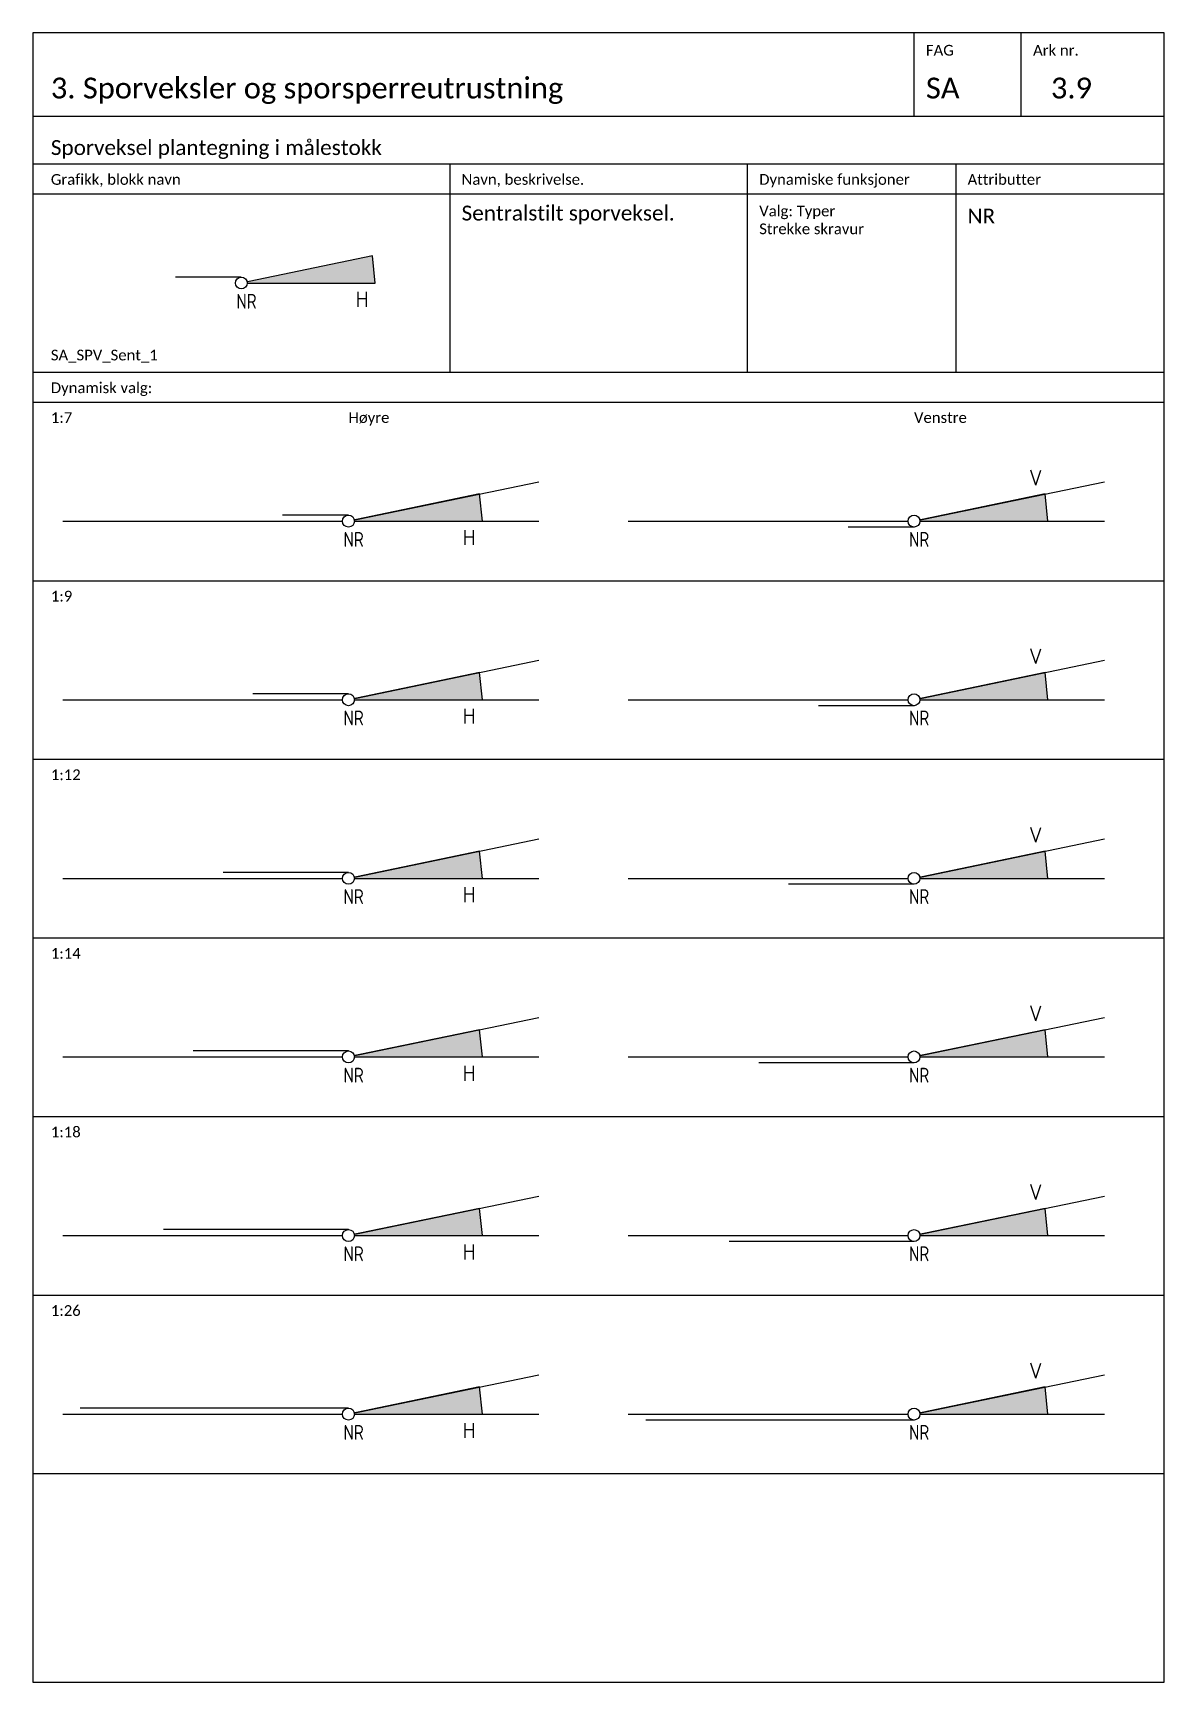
# Model space of a CAD drawing. Header units: millimetres. Extents: x -210 to 2500, y -2763 to 277.
# Drawn here: x 1680 to 1870, y -614 to -337 of the extents above; entities that cross this region are included whole.
import ezdxf

# ---------------------------------------------------------------- set-up
doc = ezdxf.new("R2010")
doc.units = ezdxf.units.MM
for name, color, linetype in [('RAMME', 5, 'Continuous'), ('RAMME SYMBOLER', 4, 'Continuous'), ('RAMME TEKST', 7, 'Continuous'), ('SIG-SPOR enlinje', 5, 'Continuous'), ('SIG-Sporveksler', 2, 'Continuous'), ('SIG_ATT_Tekst25', 2, 'Continuous')]:
    doc.layers.add(name, color=color, linetype=linetype)
doc.layers.add('Wipeout', color=7, linetype='Continuous', true_color=0xfffefd)
doc.styles.add('Calibri', font='calibri.ttf')
doc.styles.add('ISOCP', font='isocp.shx', dxfattribs={"width": 0.9})

# ---------------------------------------------------------------- blocks, each defined once
blk = doc.blocks.new('*U417')
at = {"lineweight": -2}
h = blk.add_hatch(color=256, dxfattribs=at)
h.dxf.hatch_style = 1
h.paths.add_polyline_path([(0, 0), (22.5, 0), (22.03, 4.56)])
at = {"color": 0, "linetype": 'ByBlock', "lineweight": -2}
for p, q in [((19.61, -4), (19.61, -1.5)), ((19.61, -2.61), (21, -2.61)), ((21, -4), (21, -1.5))]:
    blk.add_line(p, q, dxfattribs=at)
at = {"lineweight": -2}
blk.add_lwpolyline([(0, 0), (22.5, 0), (22.03, 4.56)], close=True, dxfattribs=at)
blk.add_wipeout([(-1, 0), (-0.99, 0.13), (-0.97, 0.26), (-0.92, 0.38), (-0.87, 0.5), (-0.79, 0.61), (-0.71, 0.71), (-0.61, 0.79), (-0.5, 0.87), (-0.38, 0.92), (-0.26, 0.97), (-0.13, 0.99), (0, 1), (0.13, 0.99), (0.26, 0.97), (0.38, 0.92), (0.5, 0.87), (0.61, 0.79), (0.71, 0.71), (0.79, 0.61), (0.87, 0.5), (0.92, 0.38), (0.97, 0.26), (0.99, 0.13), (1, 0), (0.99, -0.13), (0.97, -0.26), (0.92, -0.38), (0.87, -0.5), (0.79, -0.61), (0.71, -0.71), (0.61, -0.79), (0.5, -0.87), (0.38, -0.92), (0.26, -0.97), (0.13, -0.99), (0, -1), (-0.13, -0.99), (-0.26, -0.97), (-0.38, -0.92), (-0.5, -0.87), (-0.61, -0.79), (-0.71, -0.71), (-0.79, -0.61), (-0.87, -0.5), (-0.92, -0.38), (-0.97, -0.26), (-0.99, -0.13)]).dxf.layer = 'Wipeout'
blk.add_line((0, 1), (-11.07, 1))
blk.add_circle((0, 0), 1)
at = {"layer": 'SIG_ATT_Tekst25', "style": 'ISOCP', "width": 0.9}
blk.add_attdef('NR', (-0.84, -4.32, -1), '', height=2.5, dxfattribs=at)
blk = doc.blocks.new('*U418')
at = {"lineweight": -2}
h = blk.add_hatch(color=256, dxfattribs=at)
h.dxf.hatch_style = 1
h.paths.add_polyline_path([(0, 0), (22.5, 0), (22.03, 4.56)])
at = {"color": 0, "linetype": 'ByBlock', "lineweight": -2}
for p, q in [((19.61, -4), (19.61, -1.5)), ((19.61, -2.61), (21, -2.61)), ((21, -4), (21, -1.5))]:
    blk.add_line(p, q, dxfattribs=at)
at = {"lineweight": -2}
blk.add_lwpolyline([(0, 0), (22.5, 0), (22.03, 4.56)], close=True, dxfattribs=at)
blk.add_wipeout([(-1, 0), (-0.99, 0.13), (-0.97, 0.26), (-0.92, 0.38), (-0.87, 0.5), (-0.79, 0.61), (-0.71, 0.71), (-0.61, 0.79), (-0.5, 0.87), (-0.38, 0.92), (-0.26, 0.97), (-0.13, 0.99), (0, 1), (0.13, 0.99), (0.26, 0.97), (0.38, 0.92), (0.5, 0.87), (0.61, 0.79), (0.71, 0.71), (0.79, 0.61), (0.87, 0.5), (0.92, 0.38), (0.97, 0.26), (0.99, 0.13), (1, 0), (0.99, -0.13), (0.97, -0.26), (0.92, -0.38), (0.87, -0.5), (0.79, -0.61), (0.71, -0.71), (0.61, -0.79), (0.5, -0.87), (0.38, -0.92), (0.26, -0.97), (0.13, -0.99), (0, -1), (-0.13, -0.99), (-0.26, -0.97), (-0.38, -0.92), (-0.5, -0.87), (-0.61, -0.79), (-0.71, -0.71), (-0.79, -0.61), (-0.87, -0.5), (-0.92, -0.38), (-0.97, -0.26), (-0.99, -0.13)]).dxf.layer = 'Wipeout'
blk.add_line((0, 1), (-16.07, 1))
blk.add_circle((0, 0), 1)
at = {"layer": 'SIG_ATT_Tekst25', "style": 'ISOCP', "width": 0.9}
blk.add_attdef('NR', (-0.84, -4.32, -1), '', height=2.5, dxfattribs=at)
blk = doc.blocks.new('*U419')
at = {"lineweight": -2}
h = blk.add_hatch(color=256, dxfattribs=at)
h.dxf.hatch_style = 1
h.paths.add_polyline_path([(0, 0), (22.5, 0), (22.03, 4.56)])
at = {"color": 0, "linetype": 'ByBlock', "lineweight": -2}
for p, q in [((19.61, -4), (19.61, -1.5)), ((19.61, -2.61), (21, -2.61)), ((21, -4), (21, -1.5))]:
    blk.add_line(p, q, dxfattribs=at)
at = {"lineweight": -2}
blk.add_lwpolyline([(0, 0), (22.5, 0), (22.03, 4.56)], close=True, dxfattribs=at)
blk.add_wipeout([(-1, 0), (-0.99, 0.13), (-0.97, 0.26), (-0.92, 0.38), (-0.87, 0.5), (-0.79, 0.61), (-0.71, 0.71), (-0.61, 0.79), (-0.5, 0.87), (-0.38, 0.92), (-0.26, 0.97), (-0.13, 0.99), (0, 1), (0.13, 0.99), (0.26, 0.97), (0.38, 0.92), (0.5, 0.87), (0.61, 0.79), (0.71, 0.71), (0.79, 0.61), (0.87, 0.5), (0.92, 0.38), (0.97, 0.26), (0.99, 0.13), (1, 0), (0.99, -0.13), (0.97, -0.26), (0.92, -0.38), (0.87, -0.5), (0.79, -0.61), (0.71, -0.71), (0.61, -0.79), (0.5, -0.87), (0.38, -0.92), (0.26, -0.97), (0.13, -0.99), (0, -1), (-0.13, -0.99), (-0.26, -0.97), (-0.38, -0.92), (-0.5, -0.87), (-0.61, -0.79), (-0.71, -0.71), (-0.79, -0.61), (-0.87, -0.5), (-0.92, -0.38), (-0.97, -0.26), (-0.99, -0.13)]).dxf.layer = 'Wipeout'
blk.add_line((0, 1), (-21.07, 1))
blk.add_circle((0, 0), 1)
at = {"layer": 'SIG_ATT_Tekst25', "style": 'ISOCP', "width": 0.9}
blk.add_attdef('NR', (-0.84, -4.32, -1), '', height=2.5, dxfattribs=at)
blk = doc.blocks.new('*U420')
at = {"lineweight": -2}
h = blk.add_hatch(color=256, dxfattribs=at)
h.dxf.hatch_style = 1
h.paths.add_polyline_path([(0, 0), (22.5, 0), (22.03, 4.56)])
at = {"color": 0, "linetype": 'ByBlock', "lineweight": -2}
for p, q in [((19.61, -4), (19.61, -1.5)), ((19.61, -2.61), (21, -2.61)), ((21, -4), (21, -1.5))]:
    blk.add_line(p, q, dxfattribs=at)
at = {"lineweight": -2}
blk.add_lwpolyline([(0, 0), (22.5, 0), (22.03, 4.56)], close=True, dxfattribs=at)
blk.add_wipeout([(-1, 0), (-0.99, 0.13), (-0.97, 0.26), (-0.92, 0.38), (-0.87, 0.5), (-0.79, 0.61), (-0.71, 0.71), (-0.61, 0.79), (-0.5, 0.87), (-0.38, 0.92), (-0.26, 0.97), (-0.13, 0.99), (0, 1), (0.13, 0.99), (0.26, 0.97), (0.38, 0.92), (0.5, 0.87), (0.61, 0.79), (0.71, 0.71), (0.79, 0.61), (0.87, 0.5), (0.92, 0.38), (0.97, 0.26), (0.99, 0.13), (1, 0), (0.99, -0.13), (0.97, -0.26), (0.92, -0.38), (0.87, -0.5), (0.79, -0.61), (0.71, -0.71), (0.61, -0.79), (0.5, -0.87), (0.38, -0.92), (0.26, -0.97), (0.13, -0.99), (0, -1), (-0.13, -0.99), (-0.26, -0.97), (-0.38, -0.92), (-0.5, -0.87), (-0.61, -0.79), (-0.71, -0.71), (-0.79, -0.61), (-0.87, -0.5), (-0.92, -0.38), (-0.97, -0.26), (-0.99, -0.13)]).dxf.layer = 'Wipeout'
blk.add_line((0, 1), (-26.07, 1.01))
blk.add_circle((0, 0), 1)
at = {"layer": 'SIG_ATT_Tekst25', "style": 'ISOCP', "width": 0.9}
blk.add_attdef('NR', (-0.84, -4.32, -1), '', height=2.5, dxfattribs=at)
blk = doc.blocks.new('*U421')
at = {"lineweight": -2}
h = blk.add_hatch(color=256, dxfattribs=at)
h.dxf.hatch_style = 1
h.paths.add_polyline_path([(0, 0), (22.5, 0), (22.03, 4.56)])
at = {"color": 0, "linetype": 'ByBlock', "lineweight": -2}
for p, q in [((19.61, -4), (19.61, -1.5)), ((19.61, -2.61), (21, -2.61)), ((21, -4), (21, -1.5))]:
    blk.add_line(p, q, dxfattribs=at)
at = {"lineweight": -2}
blk.add_lwpolyline([(0, 0), (22.5, 0), (22.03, 4.56)], close=True, dxfattribs=at)
blk.add_wipeout([(-1, 0), (-0.99, 0.13), (-0.97, 0.26), (-0.92, 0.38), (-0.87, 0.5), (-0.79, 0.61), (-0.71, 0.71), (-0.61, 0.79), (-0.5, 0.87), (-0.38, 0.92), (-0.26, 0.97), (-0.13, 0.99), (0, 1), (0.13, 0.99), (0.26, 0.97), (0.38, 0.92), (0.5, 0.87), (0.61, 0.79), (0.71, 0.71), (0.79, 0.61), (0.87, 0.5), (0.92, 0.38), (0.97, 0.26), (0.99, 0.13), (1, 0), (0.99, -0.13), (0.97, -0.26), (0.92, -0.38), (0.87, -0.5), (0.79, -0.61), (0.71, -0.71), (0.61, -0.79), (0.5, -0.87), (0.38, -0.92), (0.26, -0.97), (0.13, -0.99), (0, -1), (-0.13, -0.99), (-0.26, -0.97), (-0.38, -0.92), (-0.5, -0.87), (-0.61, -0.79), (-0.71, -0.71), (-0.79, -0.61), (-0.87, -0.5), (-0.92, -0.38), (-0.97, -0.26), (-0.99, -0.13)]).dxf.layer = 'Wipeout'
blk.add_line((0, 1), (-31.07, 1.01))
blk.add_circle((0, 0), 1)
at = {"layer": 'SIG_ATT_Tekst25', "style": 'ISOCP', "width": 0.9}
blk.add_attdef('NR', (-0.84, -4.32, -1), '', height=2.5, dxfattribs=at)
blk = doc.blocks.new('*U428')
at = {"lineweight": -2}
h = blk.add_hatch(color=256, dxfattribs=at)
h.dxf.hatch_style = 1
h.paths.add_polyline_path([(0, 0), (22.5, 0), (22.03, 4.56)])
at = {"color": 0, "linetype": 'ByBlock', "lineweight": -2}
for p, q in [((19.61, -4), (19.61, -1.5)), ((19.61, -2.61), (21, -2.61)), ((21, -4), (21, -1.5))]:
    blk.add_line(p, q, dxfattribs=at)
at = {"lineweight": -2}
blk.add_lwpolyline([(0, 0), (22.5, 0), (22.03, 4.56)], close=True, dxfattribs=at)
blk.add_wipeout([(-1, 0), (-0.99, 0.13), (-0.97, 0.26), (-0.92, 0.38), (-0.87, 0.5), (-0.79, 0.61), (-0.71, 0.71), (-0.61, 0.79), (-0.5, 0.87), (-0.38, 0.92), (-0.26, 0.97), (-0.13, 0.99), (0, 1), (0.13, 0.99), (0.26, 0.97), (0.38, 0.92), (0.5, 0.87), (0.61, 0.79), (0.71, 0.71), (0.79, 0.61), (0.87, 0.5), (0.92, 0.38), (0.97, 0.26), (0.99, 0.13), (1, 0), (0.99, -0.13), (0.97, -0.26), (0.92, -0.38), (0.87, -0.5), (0.79, -0.61), (0.71, -0.71), (0.61, -0.79), (0.5, -0.87), (0.38, -0.92), (0.26, -0.97), (0.13, -0.99), (0, -1), (-0.13, -0.99), (-0.26, -0.97), (-0.38, -0.92), (-0.5, -0.87), (-0.61, -0.79), (-0.71, -0.71), (-0.79, -0.61), (-0.87, -0.5), (-0.92, -0.38), (-0.97, -0.26), (-0.99, -0.13)]).dxf.layer = 'Wipeout'
blk.add_line((0, 1), (-45.07, 1.01))
blk.add_circle((0, 0), 1)
at = {"layer": 'SIG_ATT_Tekst25', "style": 'ISOCP', "width": 0.9}
blk.add_attdef('NR', (-0.84, -4.32, -1), '', height=2.5, dxfattribs=at)
blk = doc.blocks.new('*U422')
at = {"lineweight": -2}
h = blk.add_hatch(color=256, dxfattribs=at)
h.dxf.hatch_style = 1
h.paths.add_polyline_path([(0, 0), (22.5, 0), (22.03, 4.56)])
at = {"color": 0, "linetype": 'ByBlock', "lineweight": -2}
for q in [(19.61, 8.56), (21.28, 8.56)]:
    blk.add_line((20.44, 6.06), q, dxfattribs=at)
at = {"lineweight": -2}
blk.add_lwpolyline([(0, 0), (22.5, 0), (22.03, 4.56)], close=True, dxfattribs=at)
blk.add_wipeout([(-1, 0), (-0.99, 0.13), (-0.97, 0.26), (-0.92, 0.38), (-0.87, 0.5), (-0.79, 0.61), (-0.71, 0.71), (-0.61, 0.79), (-0.5, 0.87), (-0.38, 0.92), (-0.26, 0.97), (-0.13, 0.99), (0, 1), (0.13, 0.99), (0.26, 0.97), (0.38, 0.92), (0.5, 0.87), (0.61, 0.79), (0.71, 0.71), (0.79, 0.61), (0.87, 0.5), (0.92, 0.38), (0.97, 0.26), (0.99, 0.13), (1, 0), (0.99, -0.13), (0.97, -0.26), (0.92, -0.38), (0.87, -0.5), (0.79, -0.61), (0.71, -0.71), (0.61, -0.79), (0.5, -0.87), (0.38, -0.92), (0.26, -0.97), (0.13, -0.99), (0, -1), (-0.13, -0.99), (-0.26, -0.97), (-0.38, -0.92), (-0.5, -0.87), (-0.61, -0.79), (-0.71, -0.71), (-0.79, -0.61), (-0.87, -0.5), (-0.92, -0.38), (-0.97, -0.26), (-0.99, -0.13)]).dxf.layer = 'Wipeout'
blk.add_line((0, -1), (-11.07, -1))
blk.add_circle((0, 0), 1)
at = {"layer": 'SIG_ATT_Tekst25', "style": 'ISOCP', "width": 0.9}
blk.add_attdef('NR', (-0.84, -4.32, -1), '', height=2.5, dxfattribs=at)
blk = doc.blocks.new('*U423')
at = {"lineweight": -2}
h = blk.add_hatch(color=256, dxfattribs=at)
h.dxf.hatch_style = 1
h.paths.add_polyline_path([(0, 0), (22.5, 0), (22.03, 4.56)])
at = {"color": 0, "linetype": 'ByBlock', "lineweight": -2}
for q in [(19.61, 8.56), (21.28, 8.56)]:
    blk.add_line((20.44, 6.06), q, dxfattribs=at)
at = {"lineweight": -2}
blk.add_lwpolyline([(0, 0), (22.5, 0), (22.03, 4.56)], close=True, dxfattribs=at)
blk.add_wipeout([(-1, 0), (-0.99, 0.13), (-0.97, 0.26), (-0.92, 0.38), (-0.87, 0.5), (-0.79, 0.61), (-0.71, 0.71), (-0.61, 0.79), (-0.5, 0.87), (-0.38, 0.92), (-0.26, 0.97), (-0.13, 0.99), (0, 1), (0.13, 0.99), (0.26, 0.97), (0.38, 0.92), (0.5, 0.87), (0.61, 0.79), (0.71, 0.71), (0.79, 0.61), (0.87, 0.5), (0.92, 0.38), (0.97, 0.26), (0.99, 0.13), (1, 0), (0.99, -0.13), (0.97, -0.26), (0.92, -0.38), (0.87, -0.5), (0.79, -0.61), (0.71, -0.71), (0.61, -0.79), (0.5, -0.87), (0.38, -0.92), (0.26, -0.97), (0.13, -0.99), (0, -1), (-0.13, -0.99), (-0.26, -0.97), (-0.38, -0.92), (-0.5, -0.87), (-0.61, -0.79), (-0.71, -0.71), (-0.79, -0.61), (-0.87, -0.5), (-0.92, -0.38), (-0.97, -0.26), (-0.99, -0.13)]).dxf.layer = 'Wipeout'
blk.add_line((0, -1), (-16.07, -1))
blk.add_circle((0, 0), 1)
at = {"layer": 'SIG_ATT_Tekst25', "style": 'ISOCP', "width": 0.9}
blk.add_attdef('NR', (-0.84, -4.32, -1), '', height=2.5, dxfattribs=at)
blk = doc.blocks.new('*U424')
at = {"lineweight": -2}
h = blk.add_hatch(color=256, dxfattribs=at)
h.dxf.hatch_style = 1
h.paths.add_polyline_path([(0, 0), (22.5, 0), (22.03, 4.56)])
at = {"color": 0, "linetype": 'ByBlock', "lineweight": -2}
for q in [(19.61, 8.56), (21.28, 8.56)]:
    blk.add_line((20.44, 6.06), q, dxfattribs=at)
at = {"lineweight": -2}
blk.add_lwpolyline([(0, 0), (22.5, 0), (22.03, 4.56)], close=True, dxfattribs=at)
blk.add_wipeout([(-1, 0), (-0.99, 0.13), (-0.97, 0.26), (-0.92, 0.38), (-0.87, 0.5), (-0.79, 0.61), (-0.71, 0.71), (-0.61, 0.79), (-0.5, 0.87), (-0.38, 0.92), (-0.26, 0.97), (-0.13, 0.99), (0, 1), (0.13, 0.99), (0.26, 0.97), (0.38, 0.92), (0.5, 0.87), (0.61, 0.79), (0.71, 0.71), (0.79, 0.61), (0.87, 0.5), (0.92, 0.38), (0.97, 0.26), (0.99, 0.13), (1, 0), (0.99, -0.13), (0.97, -0.26), (0.92, -0.38), (0.87, -0.5), (0.79, -0.61), (0.71, -0.71), (0.61, -0.79), (0.5, -0.87), (0.38, -0.92), (0.26, -0.97), (0.13, -0.99), (0, -1), (-0.13, -0.99), (-0.26, -0.97), (-0.38, -0.92), (-0.5, -0.87), (-0.61, -0.79), (-0.71, -0.71), (-0.79, -0.61), (-0.87, -0.5), (-0.92, -0.38), (-0.97, -0.26), (-0.99, -0.13)]).dxf.layer = 'Wipeout'
blk.add_line((0, -1), (-21.07, -1))
blk.add_circle((0, 0), 1)
at = {"layer": 'SIG_ATT_Tekst25', "style": 'ISOCP', "width": 0.9}
blk.add_attdef('NR', (-0.84, -4.32, -1), '', height=2.5, dxfattribs=at)
blk = doc.blocks.new('*U425')
at = {"lineweight": -2}
h = blk.add_hatch(color=256, dxfattribs=at)
h.dxf.hatch_style = 1
h.paths.add_polyline_path([(0, 0), (22.5, 0), (22.03, 4.56)])
at = {"color": 0, "linetype": 'ByBlock', "lineweight": -2}
for q in [(19.61, 8.56), (21.28, 8.56)]:
    blk.add_line((20.44, 6.06), q, dxfattribs=at)
at = {"lineweight": -2}
blk.add_lwpolyline([(0, 0), (22.5, 0), (22.03, 4.56)], close=True, dxfattribs=at)
blk.add_wipeout([(-1, 0), (-0.99, 0.13), (-0.97, 0.26), (-0.92, 0.38), (-0.87, 0.5), (-0.79, 0.61), (-0.71, 0.71), (-0.61, 0.79), (-0.5, 0.87), (-0.38, 0.92), (-0.26, 0.97), (-0.13, 0.99), (0, 1), (0.13, 0.99), (0.26, 0.97), (0.38, 0.92), (0.5, 0.87), (0.61, 0.79), (0.71, 0.71), (0.79, 0.61), (0.87, 0.5), (0.92, 0.38), (0.97, 0.26), (0.99, 0.13), (1, 0), (0.99, -0.13), (0.97, -0.26), (0.92, -0.38), (0.87, -0.5), (0.79, -0.61), (0.71, -0.71), (0.61, -0.79), (0.5, -0.87), (0.38, -0.92), (0.26, -0.97), (0.13, -0.99), (0, -1), (-0.13, -0.99), (-0.26, -0.97), (-0.38, -0.92), (-0.5, -0.87), (-0.61, -0.79), (-0.71, -0.71), (-0.79, -0.61), (-0.87, -0.5), (-0.92, -0.38), (-0.97, -0.26), (-0.99, -0.13)]).dxf.layer = 'Wipeout'
blk.add_line((0, -1), (-26.07, -0.99))
blk.add_circle((0, 0), 1)
at = {"layer": 'SIG_ATT_Tekst25', "style": 'ISOCP', "width": 0.9}
blk.add_attdef('NR', (-0.84, -4.32, -1), '', height=2.5, dxfattribs=at)
blk = doc.blocks.new('*U426')
at = {"lineweight": -2}
h = blk.add_hatch(color=256, dxfattribs=at)
h.dxf.hatch_style = 1
h.paths.add_polyline_path([(0, 0), (22.5, 0), (22.03, 4.56)])
at = {"color": 0, "linetype": 'ByBlock', "lineweight": -2}
for q in [(19.61, 8.56), (21.28, 8.56)]:
    blk.add_line((20.44, 6.06), q, dxfattribs=at)
at = {"lineweight": -2}
blk.add_lwpolyline([(0, 0), (22.5, 0), (22.03, 4.56)], close=True, dxfattribs=at)
blk.add_wipeout([(-1, 0), (-0.99, 0.13), (-0.97, 0.26), (-0.92, 0.38), (-0.87, 0.5), (-0.79, 0.61), (-0.71, 0.71), (-0.61, 0.79), (-0.5, 0.87), (-0.38, 0.92), (-0.26, 0.97), (-0.13, 0.99), (0, 1), (0.13, 0.99), (0.26, 0.97), (0.38, 0.92), (0.5, 0.87), (0.61, 0.79), (0.71, 0.71), (0.79, 0.61), (0.87, 0.5), (0.92, 0.38), (0.97, 0.26), (0.99, 0.13), (1, 0), (0.99, -0.13), (0.97, -0.26), (0.92, -0.38), (0.87, -0.5), (0.79, -0.61), (0.71, -0.71), (0.61, -0.79), (0.5, -0.87), (0.38, -0.92), (0.26, -0.97), (0.13, -0.99), (0, -1), (-0.13, -0.99), (-0.26, -0.97), (-0.38, -0.92), (-0.5, -0.87), (-0.61, -0.79), (-0.71, -0.71), (-0.79, -0.61), (-0.87, -0.5), (-0.92, -0.38), (-0.97, -0.26), (-0.99, -0.13)]).dxf.layer = 'Wipeout'
blk.add_line((0, -1), (-31.07, -0.99))
blk.add_circle((0, 0), 1)
at = {"layer": 'SIG_ATT_Tekst25', "style": 'ISOCP', "width": 0.9}
blk.add_attdef('NR', (-0.84, -4.32, -1), '', height=2.5, dxfattribs=at)
blk = doc.blocks.new('*U427')
at = {"lineweight": -2}
h = blk.add_hatch(color=256, dxfattribs=at)
h.dxf.hatch_style = 1
h.paths.add_polyline_path([(0, 0), (22.5, 0), (22.03, 4.56)])
at = {"color": 0, "linetype": 'ByBlock', "lineweight": -2}
for q in [(19.61, 8.56), (21.28, 8.56)]:
    blk.add_line((20.44, 6.06), q, dxfattribs=at)
at = {"lineweight": -2}
blk.add_lwpolyline([(0, 0), (22.5, 0), (22.03, 4.56)], close=True, dxfattribs=at)
blk.add_wipeout([(-1, 0), (-0.99, 0.13), (-0.97, 0.26), (-0.92, 0.38), (-0.87, 0.5), (-0.79, 0.61), (-0.71, 0.71), (-0.61, 0.79), (-0.5, 0.87), (-0.38, 0.92), (-0.26, 0.97), (-0.13, 0.99), (0, 1), (0.13, 0.99), (0.26, 0.97), (0.38, 0.92), (0.5, 0.87), (0.61, 0.79), (0.71, 0.71), (0.79, 0.61), (0.87, 0.5), (0.92, 0.38), (0.97, 0.26), (0.99, 0.13), (1, 0), (0.99, -0.13), (0.97, -0.26), (0.92, -0.38), (0.87, -0.5), (0.79, -0.61), (0.71, -0.71), (0.61, -0.79), (0.5, -0.87), (0.38, -0.92), (0.26, -0.97), (0.13, -0.99), (0, -1), (-0.13, -0.99), (-0.26, -0.97), (-0.38, -0.92), (-0.5, -0.87), (-0.61, -0.79), (-0.71, -0.71), (-0.79, -0.61), (-0.87, -0.5), (-0.92, -0.38), (-0.97, -0.26), (-0.99, -0.13)]).dxf.layer = 'Wipeout'
blk.add_line((0, -1), (-45.07, -0.99))
blk.add_circle((0, 0), 1)
at = {"layer": 'SIG_ATT_Tekst25', "style": 'ISOCP', "width": 0.9}
blk.add_attdef('NR', (-0.84, -4.32, -1), '', height=2.5, dxfattribs=at)

msp = doc.modelspace()

# ---------------------------------------------------------------- linework, layer by layer
at = {"layer": 'RAMME'}
msp.add_lwpolyline([(1870, -337), (1680, -337), (1680, -614), (1870, -614)], close=True, dxfattribs=at)
msp.add_lwpolyline([(1680, -351), (1870, -351)], dxfattribs=at)
at = {"layer": 'RAMME SYMBOLER'}
for p, q in [((1828, -351), (1828, -337)), ((1846, -351), (1846, -337)), ((1680, -359), (1870, -359)), ((1750, -359), (1750, -394)), ((1800, -359), (1800, -394)), ((1835, -359), (1835, -394)), ((1680, -364), (1870, -364)), ((1680, -394), (1870, -394)), ((1680, -399), (1870, -399)), ((1680, -429), (1870, -429)), ((1680, -459), (1870, -459)), ((1680, -489), (1870, -489)), ((1680, -519), (1870, -519)), ((1680, -549), (1870, -549)), ((1680, -579), (1870, -579))]:
    msp.add_line(p, q, dxfattribs=at)
at = {"layer": 'SIG-SPOR enlinje'}
for p, q in [((1733, -419), (1765, -412.377)), ((1828, -419), (1860, -412.377)), ((1685, -419), (1765, -419)), ((1780, -419), (1860, -419)), ((1733, -449), (1765, -442.377)), ((1828, -449), (1860, -442.377)), ((1685, -449), (1765, -449)), ((1780, -449), (1860, -449)), ((1733, -479), (1765, -472.377)), ((1828, -479), (1860, -472.377)), ((1685, -479), (1765, -479)), ((1780, -479), (1860, -479)), ((1733, -509), (1765, -502.377)), ((1828, -509), (1860, -502.377)), ((1685, -509), (1765, -509)), ((1780, -509), (1860, -509)), ((1733, -539), (1765, -532.377)), ((1828, -539), (1860, -532.377)), ((1685, -539), (1765, -539)), ((1780, -539), (1860, -539)), ((1733, -569), (1765, -562.377)), ((1828, -569), (1860, -562.377)), ((1685, -569), (1765, -569)), ((1780, -569), (1860, -569))]:
    msp.add_line(p, q, dxfattribs=at)

# ---------------------------------------------------------------- texts
at = {"layer": 'RAMME TEKST', "linetype": 'ByBlock', "style": 'Calibri'}
for s, height, p in [('FAG', 1.8, (1830, -340.8)), ('Ark nr.', 1.8, (1848, -340.8)), ('3. Sporveksler og sporsperreutrustning', 3.5, (1683, -348)), ('SA', 3.5, (1830, -348)), ('3.9', 3.5, (1851, -348)), ('Sporveksel plantegning i målestokk', 2.5, (1683, -357.5)), ('Grafikk, blokk navn', 1.8, (1683, -362.5)), ('Navn, beskrivelse.', 1.8, (1752, -362.5)), ('Dynamiske funksjoner', 1.8, (1802, -362.5)), ('Attributter', 1.8, (1837, -362.5)), ('NR', 2.5, (1837, -369)), ('SA_SPV_Sent_1', 1.8, (1683, -392)), ('Dynamisk valg:', 1.8, (1683, -397.5)), ('1:7', 1.8, (1683, -402.5)), ('Høyre', 1.8, (1733, -402.5)), ('Venstre', 1.8, (1828, -402.5)), ('1:9', 1.8, (1683, -432.5)), ('1:12', 1.8, (1683, -462.5)), ('1:14', 1.8, (1683, -492.5)), ('1:18', 1.8, (1683, -522.5)), ('1:26', 1.8, (1683, -552.5))]:
    msp.add_text(s, height=height, dxfattribs=at).set_placement(p)
at = {"layer": 'RAMME TEKST', "linetype": 'ByBlock', "attachment_point": 1, "style": 'Calibri'}
for s, insert, char_height, width in [('Sentralstilt sporveksel. ', (1752, -366), 2.5, 46), ('Valg: Typer\\PStrekke skravur', (1802, -366), 1.8, 33)]:
    msp.add_mtext(s, dxfattribs=dict(at, insert=insert, char_height=char_height, width=width))

# ---------------------------------------------------------------- next in the draw order: block references
at = {"layer": 'SIG-Sporveksler', "lineweight": -2}
for name, p in [('*U417', (1715, -379)), ('*U422', (1828, -419)), ('*U417', (1733, -419)), ('*U423', (1828, -449)), ('*U418', (1733, -449)), ('*U424', (1828, -479)), ('*U419', (1733, -479)), ('*U425', (1828, -509)), ('*U420', (1733, -509)), ('*U426', (1828, -539)), ('*U421', (1733, -539)), ('*U427', (1828, -569)), ('*U428', (1733, -569))]:
    msp.add_blockref(name, p, dxfattribs=at).add_auto_attribs({'NR': 'NR'})

doc.saveas('drawing.dxf')
